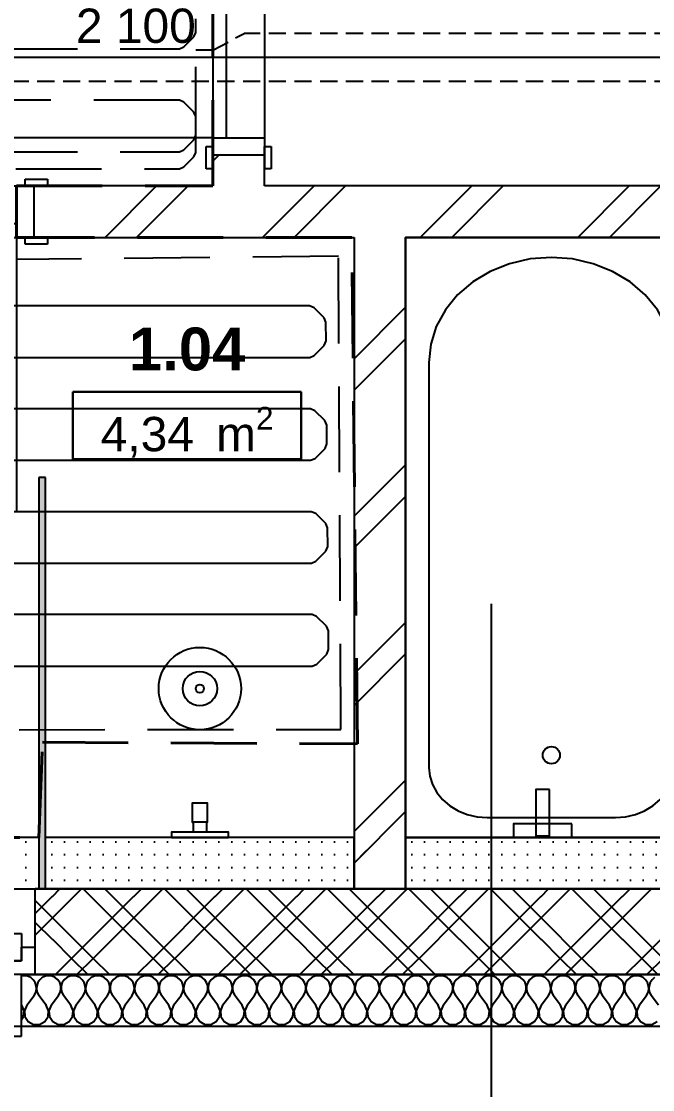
# Model space of a CAD drawing. Header units: millimetres. Extents: x 1046 to 74297, y -4150 to 54562.
# Drawn here: x 15549 to 17390, y 2989 to 6105 of the extents above; entities that cross this region are included whole.
import ezdxf
from ezdxf.enums import TextEntityAlignment as Align

# ---------------------------------------------------------------- set-up
doc = ezdxf.new("R2010")
doc.units = ezdxf.units.MM
doc.set_wipeout_variables(frame=1)
doc.linetypes.add('DASH', pattern=[75, 50, -25])
for name, color, linetype in [('1__NP___MIESTNOSTIUK', 7, 'Continuous'), ('Interiér - sanita a zariadenia', 252, 'Continuous'), ('Konstrukce – Dělicí čáry vrstev', 252, 'Continuous'), ('Konštrukcie - vodorovné nosné', 252, 'Continuous'), ('Konštrukcie - zvislé nosné', 252, 'Continuous'), ('ODVODN__POTRUBIE', 7, 'Continuous'), ('ODVODN__POTRUBIE___PODL__VYK_', 7, 'Continuous'), ('OKRAJOV__DILAT_CIA_PDL', 2, 'Continuous'), ('Otvory – Dveře', 252, 'Continuous'), ('Otvory – Okna', 252, 'Continuous'), ('Otvory – Značky dveří', 252, 'Continuous'), ('PODLAHOVKA', 7, 'Continuous'), ('PR_VODN__POTRUBIE', 7, 'Continuous'), ('Výplně – Řezové', 252, 'Continuous'), ('Zóny', 252, 'Continuous'), ('Zóny – Razítka', 252, 'Continuous')]:
    doc.layers.add(name, color=color, linetype=linetype)
doc.styles.add('GENEROVANÝ_STYL_1', font='arial.ttf')
doc.styles.add('GENEROVANÝ_STYL_2', font='arialbd.ttf')
pattern_1 = [(0, (0, 0), (0, 1875), [0, -1875])]
pattern_2 = [(45, (0, 0), (-11490.5, 11490.5), []), (45, (-2298, 2298), (-11490.5, 11490.5), [])]

# ---------------------------------------------------------------- blocks, each defined once
blk = doc.blocks.new('Deska_26_1', base_point=(43748, 187047))
at = {"layer": 'Konštrukcie - vodorovné nosné', "flags": 128}
blk.add_lwpolyline([(43748, 187047), (43748, 566047), (561248, 566047), (561248, 1028547), (831248, 1028547), (831248, 137047), (623748, 137047), (623748, 187047), (507824, 187047)], close=True, dxfattribs=at)
blk = doc.blocks.new('KÚPEĽŇA_1.04_4_1', base_point=(252179, 281729))
at = {"layer": 'Zóny – Razítka'}
for p, q in [((297542, 272022), (264240, 272022)), ((264240, 272022), (264240, 262201)), ((264240, 272022), (297542, 272022)), ((264240, 262201), (264240, 272022)), ((297542, 262201), (297542, 272022)), ((297542, 272022), (297542, 262201)), ((264240, 262201), (297542, 262201)), ((297542, 262201), (264240, 262201))]:
    blk.add_line(p, q, dxfattribs=at)
at = {"layer": 'Zóny – Razítka', "insert": (280891, 269826), "char_height": 5000, "attachment_point": 2, "style": 'GENEROVANÝ_STYL_1'}
blk.add_mtext('\\A1;{\\pqc;\\pt0,2500;\\fArial|b0|i0|c238|p0;\\W1.000000;4,34\\fArial|b0|i0|c238|p0;\\W1.000000;\\A1{\\H.66x;\\S^  ;}\\fArial|b0|i0|c238|p0;\\W1.000000; m\\fArial|b0|i0|c238|p0;\\W1.000000;\\A1{\\H.66x;\\S2^  ;}}', dxfattribs=at)
at = {"layer": 'Zóny – Razítka'}
for tag, height, style, p in [('DUMMY_849', 6250, 'GENEROVANÝ_STYL_2', (289232, 282826)), ('ROOM_NUMBER', 6250, 'GENEROVANÝ_STYL_2', (280891, 281397)), ('DUMMY_850', 5000, 'GENEROVANÝ_STYL_1', (269151, 271040))]:
    blk.add_attdef(tag, text='', height=height, dxfattribs=dict(at, style=style)).set_placement(p, align=Align.TOP_CENTER)
blk = doc.blocks.new('Zeď_1_1', base_point=(312748, 199547))
at = {"ltscale": 1779890.691220249}
blk.add_wipeout([(312748, 199547), (475248, 199547), (475248, 207047), (312748, 207047)], dxfattribs=at).dxf.layer = 'Výplně – Řezové'
at = {"layer": 'Výplně – Řezové'}
h = blk.add_hatch(dxfattribs=at)
h.set_pattern_fill('SÁDRA_0001', color=256, style=0, pattern_type=2)
h.set_pattern_definition(pattern_1)
h.paths.add_polyline_path([(312748, 199547), (475248, 199547), (475248, 207047), (312748, 207047)])
at = {"layer": 'Konštrukcie - zvislé nosné', "flags": 128}
for points in [[(475248, 207047), (312748, 207047)], [(312748, 207047), (312748, 199547)], [(475248, 199547), (475248, 207047)], [(312748, 199547), (475248, 199547)]]:
    blk.add_lwpolyline(points, dxfattribs=at)
blk = doc.blocks.new('Zeď_2_1', base_point=(187748, 199547))
at = {"ltscale": 1212413.552517487}
blk.add_wipeout([(259248, 207047), (187748, 207047), (187748, 199547), (259248, 199547)], dxfattribs=at).dxf.layer = 'Výplně – Řezové'
at = {"ltscale": 1394034.893151287}
blk.add_wipeout([(260248, 199547), (305248, 199547), (305248, 207047), (260248, 207047)], dxfattribs=at).dxf.layer = 'Výplně – Řezové'
at = {"layer": 'Výplně – Řezové'}
h = blk.add_hatch(dxfattribs=at)
h.set_pattern_fill('SÁDRA_0001', color=256, style=0, pattern_type=2)
h.set_pattern_definition(pattern_1)
h.paths.add_polyline_path([(259248, 207047), (187748, 207047), (187748, 199547), (259248, 199547)])
h = blk.add_hatch(dxfattribs=at)
h.set_pattern_fill('SÁDRA_0001', color=256, style=0, pattern_type=2)
h.set_pattern_definition(pattern_1)
h.paths.add_polyline_path([(260248, 199547), (305248, 199547), (305248, 207047), (260248, 207047)])
at = {"layer": 'Konstrukce – Dělicí čáry vrstev'}
for p, q in [((259248, 207047), (259248, 199547)), ((260248, 199547), (260248, 207047)), ((305248, 199547), (305248, 207047))]:
    blk.add_line(p, q, dxfattribs=at)
at = {"layer": 'Konštrukcie - zvislé nosné', "flags": 128}
for points in [[(259248, 207047), (187748, 207047)], [(305248, 207047), (260248, 207047)], [(187748, 199547), (305248, 199547)]]:
    blk.add_lwpolyline(points, dxfattribs=at)
blk = doc.blocks.new('Vana 27')
at = {"layer": 'Interiér - sanita a zariadenia', "flags": 128}
for points in [[(0, -42500), (87500, -42500), (87500, 0), (0, 0)], [(10208, -3400), (8942, -3529), (7714, -3913), (6562, -4539), (5521, -5389), (4623, -6436), (3894, -7650), (3356, -8993), (3027, -10424), (2917, -11900), (2917, -30600), (3027, -32076), (3356, -33507), (3894, -34850), (4623, -36064), (5521, -37111), (6562, -37961), (7714, -38587), (8942, -38971), (10208, -39100), (69271, -39100), (71930, -38829), (74508, -38024), (76927, -36709), (79114, -34924), (81001, -32724), (82532, -30175), (83660, -27355), (84351, -24350), (84583, -21250), (84351, -18150), (83660, -15145), (82532, -12325), (81001, -9776), (79114, -7576), (76927, -5791), (74508, -4476), (71930, -3671), (69271, -3400)], [(2000, -24250), (2000, -15750), (0, -15750), (0, -24250)], [(7000, -21000), (7000, -19000), (250, -19000), (250, -21000)]]:
    blk.add_lwpolyline(points, close=True, dxfattribs=at)
at = {"layer": 'Interiér - sanita a zariadenia'}
blk.add_circle((12000, -21250), 1250, dxfattribs=at)
blk = doc.blocks.new('Zeď_19_1', base_point=(305248, 199547))
at = {"layer": 'Výplně – Řezové'}
h = blk.add_hatch(dxfattribs=at)
h.set_pattern_fill('OBECNÁ___DVOJITÁ_1_4__1__E3', color=256, style=0, pattern_type=2)
h.set_pattern_definition(pattern_2)
h.paths.add_polyline_path([(312748, 199547), (312748, 294547), (305248, 294547), (305248, 199547)])
h = blk.add_hatch(dxfattribs=at)
h.set_pattern_fill('OBECNÁ___DVOJITÁ_1_4__1__E3', color=256, style=0, pattern_type=2)
h.set_pattern_definition(pattern_2)
h.paths.add_polyline_path([(305248, 207047), (305248, 199547), (312748, 199547)])
at = {"layer": 'Konstrukce – Dělicí čáry vrstev'}
blk.add_line((305248, 199547), (305248, 207047), dxfattribs=at)
at = {"layer": 'Konštrukcie - zvislé nosné', "flags": 128}
for points in [[(305248, 294547), (305248, 199547)], [(312748, 199547), (312748, 294547)], [(312748, 199547), (305248, 199547)], [(305248, 199547), (312748, 199547)]]:
    blk.add_lwpolyline(points, dxfattribs=at)
blk = doc.blocks.new('Zeď_43_1', base_point=(260248, 199547))
at = {"layer": 'Výplně – Řezové'}
for points in [[(260248, 207047), (260248, 259547), (259248, 259547), (259248, 207047)], [(259248, 199547), (260248, 199547), (260248, 207047), (259248, 207047)]]:
    blk.add_hatch(color=256, dxfattribs=at).paths.add_polyline_path(points)
at = {"layer": 'Konstrukce – Dělicí čáry vrstev'}
for p, q in [((259248, 207047), (259248, 199547)), ((260248, 199547), (260248, 207047))]:
    blk.add_line(p, q, dxfattribs=at)
at = {"layer": 'Konštrukcie - zvislé nosné'}
blk.add_line((259248, 199547), (260248, 199547), dxfattribs=at)
at = {"layer": 'Konštrukcie - zvislé nosné', "flags": 128}
for points in [[(260248, 259547), (259248, 259547)], [(259248, 259547), (259248, 207047)], [(260248, 207047), (260248, 259547)]]:
    blk.add_lwpolyline(points, dxfattribs=at)
blk = doc.blocks.new('Sprchová baterie 27')
at = {"layer": 'Interiér - sanita a zariadenia'}
for p, q in [((-1000, -750), (1000, -750)), ((-1000, -2250), (1000, -2250))]:
    blk.add_line(p, q, dxfattribs=at)
at = {"layer": 'Interiér - sanita a zariadenia', "flags": 128}
blk.add_lwpolyline([(-4150, 0), (-4150, -750), (-1000, -750), (-1000, -2250), (-1100, -2250), (-1100, -5000), (1100, -5000), (1100, -2250), (1000, -2250), (1000, -750), (4150, -750), (4150, 0)], close=True, dxfattribs=at)
at = {"layer": 'Interiér - sanita a zariadenia'}
for radius in [6000, 2500, 600]:
    blk.add_circle((0, -21710), radius, dxfattribs=at)
blk = doc.blocks.new('*X258')
at = {"layer": 'Výplně – Řezové'}
for p, q in [((257143, 186868), (256739, 186812)), ((257631, 186800), (257143, 186868)), ((258082, 186602), (257631, 186800)), ((258461, 186287), (258082, 186602)), ((258740, 185881), (258461, 186287)), ((258897, 185414), (258740, 185881)), ((258921, 184922), (258897, 185414)), ((258960, 185414), (258936, 184922)), ((259117, 185881), (258960, 185414)), ((259396, 186287), (259117, 185881)), ((259775, 186602), (259396, 186287)), ((260226, 186800), (259775, 186602)), ((260714, 186868), (260226, 186800)), ((261202, 186800), (260714, 186868)), ((261653, 186602), (261202, 186800)), ((262032, 186287), (261653, 186602)), ((262311, 185881), (262032, 186287)), ((262469, 185414), (262311, 185881)), ((262493, 184922), (262469, 185414)), ((262531, 185414), (262507, 184922)), ((262689, 185881), (262531, 185414)), ((262968, 186287), (262689, 185881)), ((263347, 186602), (262968, 186287)), ((263798, 186800), (263347, 186602)), ((264286, 186868), (263798, 186800)), ((264774, 186800), (264286, 186868)), ((265225, 186602), (264774, 186800)), ((265604, 186287), (265225, 186602)), ((265883, 185881), (265604, 186287)), ((266040, 185414), (265883, 185881)), ((266064, 184922), (266040, 185414)), ((266103, 185414), (266079, 184922)), ((266260, 185881), (266103, 185414)), ((266539, 186287), (266260, 185881)), ((266918, 186602), (266539, 186287)), ((267369, 186800), (266918, 186602)), ((267857, 186868), (267369, 186800)), ((268345, 186800), (267857, 186868)), ((268796, 186602), (268345, 186800)), ((269175, 186287), (268796, 186602)), ((269454, 185881), (269175, 186287)), ((269612, 185414), (269454, 185881)), ((269636, 184922), (269612, 185414)), ((269674, 185414), (269650, 184922)), ((269831, 185881), (269674, 185414)), ((270110, 186287), (269831, 185881)), ((270490, 186602), (270110, 186287)), ((270941, 186800), (270490, 186602)), ((271429, 186868), (270941, 186800)), ((271917, 186800), (271429, 186868)), ((272367, 186602), (271917, 186800)), ((272747, 186287), (272367, 186602)), ((273026, 185881), (272747, 186287)), ((273183, 185414), (273026, 185881)), ((273207, 184922), (273183, 185414)), ((273245, 185414), (273222, 184922)), ((273403, 185881), (273245, 185414)), ((273682, 186287), (273403, 185881)), ((274061, 186602), (273682, 186287)), ((274512, 186800), (274061, 186602)), ((275000, 186868), (274512, 186800)), ((275488, 186800), (275000, 186868)), ((275939, 186602), (275488, 186800)), ((276318, 186287), (275939, 186602)), ((276597, 185881), (276318, 186287)), ((276755, 185414), (276597, 185881)), ((276778, 184922), (276755, 185414)), ((276817, 185414), (276793, 184922)), ((276974, 185881), (276817, 185414)), ((277253, 186287), (276974, 185881)), ((277633, 186602), (277253, 186287)), ((278083, 186800), (277633, 186602)), ((278571, 186868), (278083, 186800)), ((279059, 186800), (278571, 186868)), ((279510, 186602), (279059, 186800)), ((279890, 186287), (279510, 186602)), ((280169, 185881), (279890, 186287)), ((280326, 185414), (280169, 185881)), ((280350, 184922), (280326, 185414)), ((280388, 185414), (280364, 184922)), ((280546, 185881), (280388, 185414)), ((280825, 186287), (280546, 185881)), ((281204, 186602), (280825, 186287)), ((281655, 186800), (281204, 186602)), ((282143, 186868), (281655, 186800)), ((282631, 186800), (282143, 186868)), ((283082, 186602), (282631, 186800)), ((283461, 186287), (283082, 186602)), ((283740, 185881), (283461, 186287)), ((283897, 185414), (283740, 185881)), ((283921, 184922), (283897, 185414)), ((283960, 185414), (283936, 184922)), ((284117, 185881), (283960, 185414)), ((284396, 186287), (284117, 185881)), ((284775, 186602), (284396, 186287)), ((285226, 186800), (284775, 186602)), ((285714, 186868), (285226, 186800)), ((286202, 186800), (285714, 186868)), ((286653, 186602), (286202, 186800)), ((287032, 186287), (286653, 186602)), ((287311, 185881), (287032, 186287)), ((287469, 185414), (287311, 185881)), ((287493, 184922), (287469, 185414)), ((287531, 185414), (287507, 184922)), ((287689, 185881), (287531, 185414)), ((287968, 186287), (287689, 185881)), ((288347, 186602), (287968, 186287)), ((288798, 186800), (288347, 186602)), ((289286, 186868), (288798, 186800)), ((289774, 186800), (289286, 186868)), ((290225, 186602), (289774, 186800)), ((290604, 186287), (290225, 186602)), ((290883, 185881), (290604, 186287)), ((291040, 185414), (290883, 185881)), ((291064, 184922), (291040, 185414)), ((291103, 185414), (291079, 184922)), ((291260, 185881), (291103, 185414)), ((291539, 186287), (291260, 185881)), ((291918, 186602), (291539, 186287)), ((292369, 186800), (291918, 186602)), ((292857, 186868), (292369, 186800)), ((293345, 186800), (292857, 186868)), ((293796, 186602), (293345, 186800)), ((294175, 186287), (293796, 186602)), ((294454, 185881), (294175, 186287)), ((294612, 185414), (294454, 185881)), ((294636, 184922), (294612, 185414)), ((294674, 185414), (294650, 184922)), ((294831, 185881), (294674, 185414)), ((295110, 186287), (294831, 185881)), ((295490, 186602), (295110, 186287)), ((295941, 186800), (295490, 186602)), ((296429, 186868), (295941, 186800)), ((296917, 186800), (296429, 186868)), ((297367, 186602), (296917, 186800)), ((297747, 186287), (297367, 186602)), ((298026, 185881), (297747, 186287)), ((298183, 185414), (298026, 185881)), ((298207, 184922), (298183, 185414)), ((298245, 185414), (298222, 184922)), ((298403, 185881), (298245, 185414)), ((298682, 186287), (298403, 185881)), ((299061, 186602), (298682, 186287)), ((299512, 186800), (299061, 186602)), ((300000, 186868), (299512, 186800)), ((300488, 186800), (300000, 186868)), ((300939, 186602), (300488, 186800)), ((301318, 186287), (300939, 186602)), ((301597, 185881), (301318, 186287)), ((301755, 185414), (301597, 185881)), ((301778, 184922), (301755, 185414)), ((301817, 185414), (301793, 184922)), ((301974, 185881), (301817, 185414)), ((302253, 186287), (301974, 185881)), ((302633, 186602), (302253, 186287)), ((303083, 186800), (302633, 186602)), ((303571, 186868), (303083, 186800)), ((304059, 186800), (303571, 186868)), ((304510, 186602), (304059, 186800)), ((304890, 186287), (304510, 186602)), ((305169, 185881), (304890, 186287)), ((305326, 185414), (305169, 185881)), ((305350, 184922), (305326, 185414)), ((305388, 185414), (305364, 184922)), ((305546, 185881), (305388, 185414)), ((305825, 186287), (305546, 185881)), ((306204, 186602), (305825, 186287)), ((306655, 186800), (306204, 186602)), ((307143, 186868), (306655, 186800)), ((307631, 186800), (307143, 186868)), ((308082, 186602), (307631, 186800)), ((308461, 186287), (308082, 186602)), ((308740, 185881), (308461, 186287)), ((308897, 185414), (308740, 185881)), ((308921, 184922), (308897, 185414)), ((308960, 185414), (308936, 184922)), ((309117, 185881), (308960, 185414)), ((309396, 186287), (309117, 185881)), ((309775, 186602), (309396, 186287)), ((310226, 186800), (309775, 186602)), ((310714, 186868), (310226, 186800)), ((311202, 186800), (310714, 186868)), ((311653, 186602), (311202, 186800)), ((312032, 186287), (311653, 186602)), ((312311, 185881), (312032, 186287)), ((312469, 185414), (312311, 185881)), ((312493, 184922), (312469, 185414)), ((312531, 185414), (312507, 184922)), ((312689, 185881), (312531, 185414)), ((312968, 186287), (312689, 185881)), ((313347, 186602), (312968, 186287)), ((313798, 186800), (313347, 186602)), ((314286, 186868), (313798, 186800)), ((314774, 186800), (314286, 186868)), ((315225, 186602), (314774, 186800)), ((315604, 186287), (315225, 186602)), ((315883, 185881), (315604, 186287)), ((316040, 185414), (315883, 185881)), ((316064, 184922), (316040, 185414)), ((316103, 185414), (316079, 184922)), ((316260, 185881), (316103, 185414)), ((316539, 186287), (316260, 185881)), ((316918, 186602), (316539, 186287)), ((317369, 186800), (316918, 186602)), ((317857, 186868), (317369, 186800)), ((318345, 186800), (317857, 186868)), ((318796, 186602), (318345, 186800)), ((319175, 186287), (318796, 186602)), ((319454, 185881), (319175, 186287)), ((319612, 185414), (319454, 185881)), ((319636, 184922), (319612, 185414)), ((319674, 185414), (319650, 184922)), ((319831, 185881), (319674, 185414)), ((320110, 186287), (319831, 185881)), ((320490, 186602), (320110, 186287)), ((320941, 186800), (320490, 186602)), ((321429, 186868), (320941, 186800)), ((321917, 186800), (321429, 186868)), ((322367, 186602), (321917, 186800)), ((322747, 186287), (322367, 186602)), ((323026, 185881), (322747, 186287)), ((323183, 185414), (323026, 185881)), ((323207, 184922), (323183, 185414)), ((323245, 185414), (323222, 184922)), ((323403, 185881), (323245, 185414)), ((323682, 186287), (323403, 185881)), ((324061, 186602), (323682, 186287)), ((324512, 186800), (324061, 186602)), ((325000, 186868), (324512, 186800)), ((325488, 186800), (325000, 186868)), ((325939, 186602), (325488, 186800)), ((326318, 186287), (325939, 186602)), ((326597, 185881), (326318, 186287)), ((326755, 185414), (326597, 185881)), ((326778, 184922), (326755, 185414)), ((326817, 185414), (326793, 184922)), ((326974, 185881), (326817, 185414)), ((327253, 186287), (326974, 185881)), ((327633, 186602), (327253, 186287)), ((328083, 186800), (327633, 186602)), ((328571, 186868), (328083, 186800)), ((329059, 186800), (328571, 186868)), ((329510, 186602), (329059, 186800)), ((329890, 186287), (329510, 186602)), ((330169, 185881), (329890, 186287)), ((330326, 185414), (330169, 185881)), ((330350, 184922), (330326, 185414)), ((330388, 185414), (330364, 184922)), ((330546, 185881), (330388, 185414)), ((330825, 186287), (330546, 185881)), ((331204, 186602), (330825, 186287)), ((331655, 186800), (331204, 186602)), ((332143, 186868), (331655, 186800)), ((332631, 186800), (332143, 186868)), ((333082, 186602), (332631, 186800)), ((333461, 186287), (333082, 186602)), ((333740, 185881), (333461, 186287)), ((333897, 185414), (333740, 185881)), ((333921, 184922), (333897, 185414)), ((333960, 185414), (333936, 184922)), ((334117, 185881), (333960, 185414)), ((334396, 186287), (334117, 185881)), ((334775, 186602), (334396, 186287)), ((335226, 186800), (334775, 186602)), ((335714, 186868), (335226, 186800)), ((336202, 186800), (335714, 186868)), ((336653, 186602), (336202, 186800)), ((337032, 186287), (336653, 186602)), ((337311, 185881), (337032, 186287)), ((337469, 185414), (337311, 185881)), ((337493, 184922), (337469, 185414)), ((337531, 185414), (337507, 184922)), ((337689, 185881), (337531, 185414)), ((337968, 186287), (337689, 185881)), ((338347, 186602), (337968, 186287)), ((338798, 186800), (338347, 186602)), ((339286, 186868), (338798, 186800)), ((339774, 186800), (339286, 186868)), ((340225, 186602), (339774, 186800)), ((340604, 186287), (340225, 186602)), ((340883, 185881), (340604, 186287)), ((341040, 185414), (340883, 185881)), ((341064, 184922), (341040, 185414)), ((341103, 185414), (341079, 184922)), ((341260, 185881), (341103, 185414)), ((341539, 186287), (341260, 185881)), ((341918, 186602), (341539, 186287)), ((342369, 186800), (341918, 186602)), ((342857, 186868), (342369, 186800)), ((343345, 186800), (342857, 186868)), ((343796, 186602), (343345, 186800)), ((344175, 186287), (343796, 186602)), ((344454, 185881), (344175, 186287)), ((344612, 185414), (344454, 185881)), ((344636, 184922), (344612, 185414)), ((344674, 185414), (344650, 184922)), ((344831, 185881), (344674, 185414)), ((345110, 186287), (344831, 185881)), ((345490, 186602), (345110, 186287)), ((345941, 186800), (345490, 186602)), ((346429, 186868), (345941, 186800)), ((346917, 186800), (346429, 186868)), ((347367, 186602), (346917, 186800)), ((347747, 186287), (347367, 186602)), ((348026, 185881), (347747, 186287)), ((348183, 185414), (348026, 185881)), ((348207, 184922), (348183, 185414)), ((348245, 185414), (348222, 184922)), ((348403, 185881), (348245, 185414)), ((348682, 186287), (348403, 185881)), ((349061, 186602), (348682, 186287)), ((257500, 182583), (258571, 184011)), ((258571, 184011), (258810, 184442)), ((258810, 184442), (258921, 184922)), ((258936, 184922), (259047, 184442)), ((259047, 184442), (259286, 184011)), ((260357, 182583), (259286, 184011)), ((261071, 182583), (262143, 184011)), ((262143, 184011), (262381, 184442)), ((262381, 184442), (262493, 184922)), ((262507, 184922), (262619, 184442)), ((262619, 184442), (262857, 184011)), ((263929, 182583), (262857, 184011)), ((264643, 182583), (265714, 184011)), ((265714, 184011), (265953, 184442)), ((265953, 184442), (266064, 184922)), ((266079, 184922), (266190, 184442)), ((266190, 184442), (266429, 184011)), ((267500, 182583), (266429, 184011)), ((268214, 182583), (269286, 184011)), ((269286, 184011), (269524, 184442)), ((269524, 184442), (269636, 184922)), ((269650, 184922), (269762, 184442)), ((269762, 184442), (270000, 184011)), ((271071, 182583), (270000, 184011)), ((271786, 182583), (272857, 184011)), ((272857, 184011), (273096, 184442)), ((273096, 184442), (273207, 184922)), ((273222, 184922), (273333, 184442)), ((273333, 184442), (273571, 184011)), ((274643, 182583), (273571, 184011)), ((275357, 182583), (276429, 184011)), ((276429, 184011), (276667, 184442)), ((276667, 184442), (276778, 184922)), ((276793, 184922), (276904, 184442)), ((276904, 184442), (277143, 184011)), ((278214, 182583), (277143, 184011)), ((278929, 182583), (280000, 184011)), ((280000, 184011), (280238, 184442)), ((280238, 184442), (280350, 184922)), ((280364, 184922), (280476, 184442)), ((280476, 184442), (280714, 184011)), ((281786, 182583), (280714, 184011)), ((282500, 182583), (283571, 184011)), ((283571, 184011), (283810, 184442)), ((283810, 184442), (283921, 184922)), ((283936, 184922), (284047, 184442)), ((284047, 184442), (284286, 184011)), ((285357, 182583), (284286, 184011)), ((286071, 182583), (287143, 184011)), ((287143, 184011), (287381, 184442)), ((287381, 184442), (287493, 184922)), ((287507, 184922), (287619, 184442)), ((287619, 184442), (287857, 184011)), ((288929, 182583), (287857, 184011)), ((289643, 182583), (290714, 184011)), ((290714, 184011), (290953, 184442)), ((290953, 184442), (291064, 184922)), ((291079, 184922), (291190, 184442)), ((291190, 184442), (291429, 184011)), ((292500, 182583), (291429, 184011)), ((293214, 182583), (294286, 184011)), ((294286, 184011), (294524, 184442)), ((294524, 184442), (294636, 184922)), ((294650, 184922), (294762, 184442)), ((294762, 184442), (295000, 184011)), ((296071, 182583), (295000, 184011)), ((296786, 182583), (297857, 184011)), ((297857, 184011), (298096, 184442)), ((298096, 184442), (298207, 184922)), ((298222, 184922), (298333, 184442)), ((298333, 184442), (298571, 184011)), ((299643, 182583), (298571, 184011)), ((300357, 182583), (301429, 184011)), ((301429, 184011), (301667, 184442)), ((301667, 184442), (301778, 184922)), ((301793, 184922), (301904, 184442)), ((301904, 184442), (302143, 184011)), ((303214, 182583), (302143, 184011)), ((303929, 182583), (305000, 184011)), ((305000, 184011), (305238, 184442)), ((305238, 184442), (305350, 184922)), ((305364, 184922), (305476, 184442)), ((305476, 184442), (305714, 184011)), ((306786, 182583), (305714, 184011)), ((307500, 182583), (308571, 184011)), ((308571, 184011), (308810, 184442)), ((308810, 184442), (308921, 184922)), ((308936, 184922), (309047, 184442)), ((309047, 184442), (309286, 184011)), ((310357, 182583), (309286, 184011)), ((311071, 182583), (312143, 184011)), ((312143, 184011), (312381, 184442)), ((312381, 184442), (312493, 184922)), ((312507, 184922), (312619, 184442)), ((312619, 184442), (312857, 184011)), ((313929, 182583), (312857, 184011)), ((314643, 182583), (315714, 184011)), ((315714, 184011), (315953, 184442)), ((315953, 184442), (316064, 184922)), ((316079, 184922), (316190, 184442)), ((316190, 184442), (316429, 184011)), ((317500, 182583), (316429, 184011)), ((318214, 182583), (319286, 184011)), ((319286, 184011), (319524, 184442)), ((319524, 184442), (319636, 184922)), ((319650, 184922), (319762, 184442)), ((319762, 184442), (320000, 184011)), ((321071, 182583), (320000, 184011)), ((321786, 182583), (322857, 184011)), ((322857, 184011), (323096, 184442)), ((323096, 184442), (323207, 184922)), ((323222, 184922), (323333, 184442)), ((323333, 184442), (323571, 184011)), ((324643, 182583), (323571, 184011)), ((325357, 182583), (326429, 184011)), ((326429, 184011), (326667, 184442)), ((326667, 184442), (326778, 184922)), ((326793, 184922), (326904, 184442)), ((326904, 184442), (327143, 184011)), ((328214, 182583), (327143, 184011)), ((328929, 182583), (330000, 184011)), ((330000, 184011), (330238, 184442)), ((330238, 184442), (330350, 184922)), ((330364, 184922), (330476, 184442)), ((330476, 184442), (330714, 184011)), ((331786, 182583), (330714, 184011)), ((332500, 182583), (333571, 184011)), ((333571, 184011), (333810, 184442)), ((333810, 184442), (333921, 184922)), ((333936, 184922), (334047, 184442)), ((334047, 184442), (334286, 184011)), ((335357, 182583), (334286, 184011)), ((336071, 182583), (337143, 184011)), ((337143, 184011), (337381, 184442)), ((337381, 184442), (337493, 184922)), ((337507, 184922), (337619, 184442)), ((337619, 184442), (337857, 184011)), ((338929, 182583), (337857, 184011)), ((339643, 182583), (340714, 184011)), ((340714, 184011), (340953, 184442)), ((340953, 184442), (341064, 184922)), ((341079, 184922), (341190, 184442)), ((341190, 184442), (341429, 184011)), ((342500, 182583), (341429, 184011)), ((343214, 182583), (344286, 184011)), ((344286, 184011), (344524, 184442)), ((344524, 184442), (344636, 184922)), ((344650, 184922), (344762, 184442)), ((344762, 184442), (345000, 184011)), ((346071, 182583), (345000, 184011)), ((346786, 182583), (347857, 184011)), ((347857, 184011), (348096, 184442)), ((348096, 184442), (348207, 184922)), ((348222, 184922), (348333, 184442)), ((348333, 184442), (348571, 184011)), ((349643, 182583), (348571, 184011)), ((256786, 182583), (256739, 182644)), ((257122, 181781), (256786, 182583)), ((257500, 182583), (257163, 181781)), ((260694, 181781), (260357, 182583)), ((261071, 182583), (260735, 181781)), ((264265, 181781), (263929, 182583)), ((264643, 182583), (264306, 181781)), ((267837, 181781), (267500, 182583)), ((268214, 182583), (267878, 181781)), ((271408, 181781), (271071, 182583)), ((271786, 182583), (271449, 181781)), ((274980, 181781), (274643, 182583)), ((275357, 182583), (275020, 181781)), ((278551, 181781), (278214, 182583)), ((278929, 182583), (278592, 181781)), ((282122, 181781), (281786, 182583)), ((282500, 182583), (282163, 181781)), ((285694, 181781), (285357, 182583)), ((286071, 182583), (285735, 181781)), ((289265, 181781), (288929, 182583)), ((289643, 182583), (289306, 181781)), ((292837, 181781), (292500, 182583)), ((293214, 182583), (292878, 181781)), ((296408, 181781), (296071, 182583)), ((296786, 182583), (296449, 181781)), ((299980, 181781), (299643, 182583)), ((300357, 182583), (300020, 181781)), ((303551, 181781), (303214, 182583)), ((303929, 182583), (303592, 181781)), ((307122, 181781), (306786, 182583)), ((307500, 182583), (307163, 181781)), ((310694, 181781), (310357, 182583)), ((311071, 182583), (310735, 181781)), ((314265, 181781), (313929, 182583)), ((314643, 182583), (314306, 181781)), ((317837, 181781), (317500, 182583)), ((318214, 182583), (317878, 181781)), ((321408, 181781), (321071, 182583)), ((321786, 182583), (321449, 181781)), ((324980, 181781), (324643, 182583)), ((325357, 182583), (325020, 181781)), ((328551, 181781), (328214, 182583)), ((328929, 182583), (328592, 181781)), ((332122, 181781), (331786, 182583)), ((332500, 182583), (332163, 181781)), ((335694, 181781), (335357, 182583)), ((336071, 182583), (335735, 181781)), ((339265, 181781), (338929, 182583)), ((339643, 182583), (339306, 181781)), ((342837, 181781), (342500, 182583)), ((343214, 182583), (342878, 181781)), ((346408, 181781), (346071, 182583)), ((346786, 182583), (346449, 181781)), ((256739, 180462), (257040, 180915)), ((257040, 180915), (257122, 181781)), ((257163, 181781), (257245, 180915)), ((257245, 180915), (257727, 180190)), ((260130, 180190), (260612, 180915)), ((260612, 180915), (260694, 181781)), ((260735, 181781), (260817, 180915)), ((260817, 180915), (261298, 180190)), ((263702, 180190), (264183, 180915)), ((264183, 180915), (264265, 181781)), ((264306, 181781), (264388, 180915)), ((264388, 180915), (264870, 180190)), ((267273, 180190), (267755, 180915)), ((267755, 180915), (267837, 181781)), ((267878, 181781), (267960, 180915)), ((267960, 180915), (268441, 180190)), ((270844, 180190), (271326, 180915)), ((271326, 180915), (271408, 181781)), ((271449, 181781), (271531, 180915)), ((271531, 180915), (272013, 180190)), ((274416, 180190), (274897, 180915)), ((274897, 180915), (274980, 181781)), ((275020, 181781), (275103, 180915)), ((275103, 180915), (275584, 180190)), ((277987, 180190), (278469, 180915)), ((278469, 180915), (278551, 181781)), ((278592, 181781), (278674, 180915)), ((278674, 180915), (279156, 180190)), ((281559, 180190), (282040, 180915)), ((282040, 180915), (282122, 181781)), ((282163, 181781), (282245, 180915)), ((282245, 180915), (282727, 180190)), ((285130, 180190), (285612, 180915)), ((285612, 180915), (285694, 181781)), ((285735, 181781), (285817, 180915)), ((285817, 180915), (286298, 180190)), ((288702, 180190), (289183, 180915)), ((289183, 180915), (289265, 181781)), ((289306, 181781), (289388, 180915)), ((289388, 180915), (289870, 180190)), ((292273, 180190), (292755, 180915)), ((292755, 180915), (292837, 181781)), ((292878, 181781), (292960, 180915)), ((292960, 180915), (293441, 180190)), ((295844, 180190), (296326, 180915)), ((296326, 180915), (296408, 181781)), ((296449, 181781), (296531, 180915)), ((296531, 180915), (297013, 180190)), ((299416, 180190), (299897, 180915)), ((299897, 180915), (299980, 181781)), ((300020, 181781), (300103, 180915)), ((300103, 180915), (300584, 180190)), ((302987, 180190), (303469, 180915)), ((303469, 180915), (303551, 181781)), ((303592, 181781), (303674, 180915)), ((303674, 180915), (304156, 180190)), ((306559, 180190), (307040, 180915)), ((307040, 180915), (307122, 181781)), ((307163, 181781), (307245, 180915)), ((307245, 180915), (307727, 180190)), ((310130, 180190), (310612, 180915)), ((310612, 180915), (310694, 181781)), ((310735, 181781), (310817, 180915)), ((310817, 180915), (311298, 180190)), ((313702, 180190), (314183, 180915)), ((314183, 180915), (314265, 181781)), ((314306, 181781), (314388, 180915)), ((314388, 180915), (314870, 180190)), ((317273, 180190), (317755, 180915)), ((317755, 180915), (317837, 181781)), ((317878, 181781), (317960, 180915)), ((317960, 180915), (318441, 180190)), ((320844, 180190), (321326, 180915)), ((321326, 180915), (321408, 181781)), ((321449, 181781), (321531, 180915)), ((321531, 180915), (322013, 180190)), ((324416, 180190), (324897, 180915)), ((324897, 180915), (324980, 181781)), ((325020, 181781), (325103, 180915)), ((325103, 180915), (325584, 180190)), ((327987, 180190), (328469, 180915)), ((328469, 180915), (328551, 181781)), ((328592, 181781), (328674, 180915)), ((328674, 180915), (329156, 180190)), ((331559, 180190), (332040, 180915)), ((332040, 180915), (332122, 181781)), ((332163, 181781), (332245, 180915)), ((332245, 180915), (332727, 180190)), ((335130, 180190), (335612, 180915)), ((335612, 180915), (335694, 181781)), ((335735, 181781), (335817, 180915)), ((335817, 180915), (336298, 180190)), ((338702, 180190), (339183, 180915)), ((339183, 180915), (339265, 181781)), ((339306, 181781), (339388, 180915)), ((339388, 180915), (339870, 180190)), ((342273, 180190), (342755, 180915)), ((342755, 180915), (342837, 181781)), ((342878, 181781), (342960, 180915)), ((342960, 180915), (343441, 180190)), ((345844, 180190), (346326, 180915)), ((346326, 180915), (346408, 181781)), ((346449, 181781), (346531, 180915)), ((346531, 180915), (347013, 180190)), ((257727, 180190), (258494, 179779)), ((258494, 179779), (259363, 179779)), ((259363, 179779), (260130, 180190)), ((261298, 180190), (262065, 179779)), ((262065, 179779), (262935, 179779)), ((262935, 179779), (263702, 180190)), ((264870, 180190), (265637, 179779)), ((265637, 179779), (266506, 179779)), ((266506, 179779), (267273, 180190)), ((268441, 180190), (269208, 179779)), ((269208, 179779), (270078, 179779)), ((270078, 179779), (270844, 180190)), ((272013, 180190), (272779, 179779)), ((272779, 179779), (273649, 179779)), ((273649, 179779), (274416, 180190)), ((275584, 180190), (276351, 179779)), ((276351, 179779), (277221, 179779)), ((277221, 179779), (277987, 180190)), ((279156, 180190), (279922, 179779)), ((279922, 179779), (280792, 179779)), ((280792, 179779), (281559, 180190)), ((282727, 180190), (283494, 179779)), ((283494, 179779), (284363, 179779)), ((284363, 179779), (285130, 180190)), ((286298, 180190), (287065, 179779)), ((287065, 179779), (287935, 179779)), ((287935, 179779), (288702, 180190)), ((289870, 180190), (290637, 179779)), ((290637, 179779), (291506, 179779)), ((291506, 179779), (292273, 180190)), ((293441, 180190), (294208, 179779)), ((294208, 179779), (295078, 179779)), ((295078, 179779), (295844, 180190)), ((297013, 180190), (297779, 179779)), ((297779, 179779), (298649, 179779)), ((298649, 179779), (299416, 180190)), ((300584, 180190), (301351, 179779)), ((301351, 179779), (302221, 179779)), ((302221, 179779), (302987, 180190)), ((304156, 180190), (304922, 179779)), ((304922, 179779), (305792, 179779)), ((305792, 179779), (306559, 180190)), ((307727, 180190), (308494, 179779)), ((308494, 179779), (309363, 179779)), ((309363, 179779), (310130, 180190)), ((311298, 180190), (312065, 179779)), ((312065, 179779), (312935, 179779)), ((312935, 179779), (313702, 180190)), ((314870, 180190), (315637, 179779)), ((315637, 179779), (316506, 179779)), ((316506, 179779), (317273, 180190)), ((318441, 180190), (319208, 179779)), ((319208, 179779), (320078, 179779)), ((320078, 179779), (320844, 180190)), ((322013, 180190), (322779, 179779)), ((322779, 179779), (323649, 179779)), ((323649, 179779), (324416, 180190)), ((325584, 180190), (326351, 179779)), ((326351, 179779), (327221, 179779)), ((327221, 179779), (327987, 180190)), ((329156, 180190), (329922, 179779)), ((329922, 179779), (330792, 179779)), ((330792, 179779), (331559, 180190)), ((332727, 180190), (333494, 179779)), ((333494, 179779), (334363, 179779)), ((334363, 179779), (335130, 180190)), ((336298, 180190), (337065, 179779)), ((337065, 179779), (337935, 179779)), ((337935, 179779), (338702, 180190)), ((339870, 180190), (340637, 179779)), ((340637, 179779), (341506, 179779)), ((341506, 179779), (342273, 180190)), ((343441, 180190), (344208, 179779)), ((344208, 179779), (345078, 179779)), ((345078, 179779), (345844, 180190)), ((347013, 180190), (347779, 179779)), ((347779, 179779), (348649, 179779)), ((348649, 179779), (349416, 180190))]:
    blk.add_line(p, q, dxfattribs=at)
blk = doc.blocks.new('*X261')
at = {"layer": 'Výplně – Řezové'}
for p, q in [((261250, 198444), (262353, 199547)), ((261250, 195319), (265478, 199547)), ((265734, 199547), (273125, 192156)), ((268897, 199547), (273125, 195319)), ((273125, 198444), (274228, 199547)), ((273125, 195319), (277353, 199547)), ((277609, 199547), (285000, 192156)), ((280772, 199547), (285000, 195319)), ((285000, 198444), (286103, 199547)), ((285000, 195319), (289228, 199547)), ((289484, 199547), (296875, 192156)), ((292647, 199547), (296875, 195319)), ((296875, 198444), (297978, 199547)), ((296875, 195319), (301103, 199547)), ((301359, 199547), (308750, 192156)), ((304522, 199547), (308750, 195319)), ((308750, 198444), (309853, 199547)), ((308750, 195319), (312978, 199547)), ((313234, 199547), (320625, 192156)), ((316397, 199547), (320625, 195319)), ((320625, 198444), (321728, 199547)), ((320625, 195319), (324853, 199547)), ((325109, 199547), (332500, 192156)), ((328272, 199547), (332500, 195319)), ((332500, 198444), (333603, 199547)), ((332500, 195319), (336728, 199547)), ((336984, 199547), (344375, 192156)), ((340147, 199547), (344375, 195319)), ((344375, 198444), (345478, 199547)), ((344375, 195319), (348603, 199547)), ((258739, 195971), (261250, 198481)), ((264044, 189400), (273125, 198481)), ((275919, 189400), (285000, 198481)), ((287794, 189400), (296875, 198481)), ((299669, 189400), (308750, 198481)), ((311544, 189400), (320625, 198481)), ((323419, 189400), (332500, 198481)), ((335294, 189400), (344375, 198481)), ((347169, 189400), (356250, 198481)), ((258739, 197829), (261250, 195319)), ((258739, 192808), (261250, 195319)), ((261250, 195319), (267169, 189400)), ((267206, 189400), (273125, 195319)), ((273125, 195319), (279044, 189400)), ((279081, 189400), (285000, 195319)), ((285000, 195319), (290919, 189400)), ((290956, 189400), (296875, 195319)), ((296875, 195319), (302794, 189400)), ((302831, 189400), (308750, 195319)), ((308750, 195319), (314669, 189400)), ((314706, 189400), (320625, 195319)), ((320625, 195319), (326544, 189400)), ((326581, 189400), (332500, 195319)), ((332500, 195319), (338419, 189400)), ((338456, 189400), (344375, 195319)), ((344375, 195319), (350294, 189400)), ((258739, 194667), (261250, 192156)), ((261250, 192194), (264044, 189400)), ((273125, 192194), (275919, 189400)), ((285000, 192194), (287794, 189400)), ((296875, 192194), (299669, 189400)), ((308750, 192194), (311544, 189400)), ((320625, 192194), (323419, 189400)), ((332500, 192194), (335294, 189400)), ((344375, 192194), (347169, 189400)), ((261691, 187047), (264044, 189400)), ((264044, 189400), (266397, 187047)), ((264816, 187047), (267169, 189400)), ((267206, 189400), (269559, 187047)), ((273566, 187047), (275919, 189400)), ((275919, 189400), (278272, 187047)), ((276691, 187047), (279044, 189400)), ((279081, 189400), (281434, 187047)), ((285441, 187047), (287794, 189400)), ((287794, 189400), (290147, 187047)), ((288566, 187047), (290919, 189400)), ((290956, 189400), (293309, 187047)), ((297316, 187047), (299669, 189400)), ((299669, 189400), (302022, 187047)), ((300441, 187047), (302794, 189400)), ((302831, 189400), (305184, 187047)), ((309191, 187047), (311544, 189400)), ((311544, 189400), (313897, 187047)), ((312316, 187047), (314669, 189400)), ((314706, 189400), (317059, 187047)), ((321066, 187047), (323419, 189400)), ((323419, 189400), (325772, 187047)), ((324191, 187047), (326544, 189400)), ((326581, 189400), (328934, 187047)), ((332941, 187047), (335294, 189400)), ((335294, 189400), (337647, 187047)), ((336066, 187047), (338419, 189400)), ((338456, 189400), (340809, 187047)), ((344816, 187047), (347169, 189400)), ((347169, 189400), (349522, 187047)), ((347941, 187047), (350294, 189400))]:
    blk.add_line(p, q, dxfattribs=at)
blk = doc.blocks.new('Okno 27_2')
at = {"layer": 'Otvory – Okna'}
for p, q in [((-21246, 8500), (21246, 8500)), ((-21246, 0), (-21246, 8500)), ((21246, 0), (21246, 8500)), ((-19246, 2000), (-15246, 2000)), ((-19246, -2000), (-19246, 2000)), ((-15246, 2000), (15246, 2000)), ((-15246, 2000), (-15246, -2000)), ((-15246, 2000), (15246, 2000)), ((15246, -2000), (15246, 2000)), ((15246, 2000), (19246, 2000)), ((19246, 2000), (19246, -2000)), ((-21246, 0), (-19246, 0)), ((-21246, -4000), (-21246, 0)), ((-21246, -4000), (-21246, 0)), ((-19246, 0), (-19246, -2000)), ((-15246, 0), (15246, 0)), ((19246, -2000), (19246, 0)), ((19246, 0), (21246, 0)), ((21246, -4000), (21246, 0)), ((21246, -4000), (21246, 0)), ((-19246, -2000), (-17246, -2000)), ((-15246, -2000), (-19246, -2000)), ((-17246, -2000), (-17246, -4000)), ((15246, -2000), (-15246, -2000)), ((19246, -2000), (15246, -2000)), ((17246, -4000), (17246, -2000)), ((17246, -2000), (19246, -2000)), ((-17246, -4000), (-21246, -4000)), ((-19246, -4000), (-21246, -4000)), ((-19246, -4000), (-21246, -4000)), ((-19246, -11500), (-19246, -4000)), ((17246, -4000), (-17246, -4000)), ((21246, -4000), (17246, -4000)), ((19246, -4000), (21246, -4000)), ((19246, -4000), (21246, -4000)), ((19246, -11500), (19246, -4000)), ((-19246, -11500), (-19246, -13000)), ((-19246, -11500), (19246, -11500)), ((19246, -13000), (19246, -11500)), ((-19246, -13000), (19246, -13000))]:
    blk.add_line(p, q, dxfattribs=at)
blk = doc.blocks.new('Dveře 27_2')
at = {"layer": 'Otvory – Dveře'}
for p, q in [((20000, 0), (20000, 40000)), ((-21250, 1000), (-24500, 1000)), ((-24500, 1000), (-24500, 0)), ((-24500, 0), (-21250, 0)), ((-22500, 0), (-24500, 0)), ((-22500, 0), (-24500, 0)), ((-22500, 0), (22500, 0)), ((-20000, 0), (-22500, 0)), ((-22500, 0), (-22500, -7500)), ((-22500, -7500), (-22500, 0)), ((-22500, -7500), (-22500, 0)), ((-21250, 0), (-21250, 1000)), ((-20000, -7500), (-20000, 0)), ((-20000, 0), (20000, 0)), ((-20000, -2000), (-20000, 0)), ((22500, 0), (20000, 0)), ((20000, 0), (20000, -7500)), ((20000, 0), (20000, -2000)), ((24500, 1000), (21250, 1000)), ((21250, 1000), (21250, 0)), ((21250, 0), (24500, 0)), ((22500, -7500), (22500, 0)), ((22500, -7500), (22500, 0)), ((22500, -7500), (22500, 0)), ((22500, 0), (24500, 0)), ((22500, 0), (24500, 0)), ((24500, 0), (24500, 1000)), ((20000, -2000), (-20000, -2000)), ((-21250, -7500), (-24500, -7500)), ((-24500, -7500), (-24500, -8500)), ((-22500, -7500), (-24500, -7500)), ((-22500, -7500), (-24500, -7500)), ((-22500, -7500), (22500, -7500)), ((-22500, -7500), (-20000, -7500)), ((-21250, -8500), (-21250, -7500)), ((20000, -7500), (22500, -7500)), ((24500, -7500), (21250, -7500)), ((21250, -7500), (21250, -8500)), ((22500, -7500), (24500, -7500)), ((22500, -7500), (24500, -7500)), ((24500, -8500), (24500, -7500)), ((-24500, -8500), (-21250, -8500)), ((21250, -8500), (24500, -8500))]:
    blk.add_line(p, q, dxfattribs=at)
blk.add_arc((20000, 0), 40000, 90, 180, dxfattribs=at)
blk = doc.blocks.new('Značka dveří CZ 27_4')
at = {"layer": 'Otvory – Značky dveří'}
for p, q in [((-8750, 48750), (8750, 48750)), ((0, 40000), (0, -18750))]:
    blk.add_line(p, q, dxfattribs=at)
at = {"layer": 'Otvory – Značky dveří', "flags": 128}
blk.add_lwpolyline([(8750, 48750, 1), (-8750, 48750, 1)], format="xyb", close=True, dxfattribs=at)
at = {"layer": 'Otvory – Značky dveří', "style": 'GENEROVANÝ_STYL_1'}
blk.add_attdef('AC_WIDO_A_SIZE', text='', height=5000, rotation=90, dxfattribs=at).set_placement((0, 4131), align=Align.BOTTOM_LEFT)
blk.add_attdef('AC_WIDO_B_SIZE', text='', height=5000, rotation=90, dxfattribs=at).set_placement((0, 1357), align=Align.TOP_LEFT)
for tag, p in [('DUMMY_78', (0, 52536)), ('AC_WIDO_ID', (0, 45494))]:
    blk.add_attdef(tag, text='', height=5000, dxfattribs=at).set_placement(p, align=Align.MIDDLE_CENTER)
blk = doc.blocks.new('A$Ca9295a0e')
at = {"layer": 'Výplně – Řezové'}
h = blk.add_hatch(dxfattribs=at)
h.set_pattern_fill('OBECNÁ___DVOJITÁ_1_4__1__E3', color=256, scale=0.02, style=0, pattern_type=2)
h.set_pattern_definition([(45, (-49.96, -1727.4), (-229.81, 229.81), []), (45, (-95.92, -1681.43), (-229.81, 229.81), [])])
h.paths.add_polyline_path([(5643.1, 4313.5), (5793.1, 4313.5), (5793.1, 4403.5), (5643.1, 4403.5)])
h = blk.add_hatch(dxfattribs=at)
h.set_pattern_fill('OBECNÁ___DVOJITÁ_1_4__1__E3', color=256, scale=0.02, style=0, pattern_type=2)
h.set_pattern_definition([(45, (-49.96, -1727.4), (-229.81, 229.81), []), (45, (-95.92, -1681.43), (-229.81, 229.81), [])])
h.paths.add_polyline_path([(5120.6, 4313.5), (5120.6, 4163.5), (7229.8, 4163.5), (7229.8, 4313.5)])
at = {"layer": 'Konstrukce – Dělicí čáry vrstev'}
blk.add_line((5124.8, 2013.5), (8505, 2013.5), dxfattribs=at)
at = {"layer": 'Konštrukcie - zvislé nosné'}
for p, q in [((5643.1, 4403.5), (5643.1, 4363.5)), ((5793.1, 4403.5), (5643.1, 4403.5)), ((5793.1, 4403.5), (5793.1, 4363.5)), ((5120.6, 4313.5), (5160.6, 4313.5)), ((5120.6, 4313.5), (5120.6, 4163.5)), ((5120.6, 4163.5), (5160.6, 4163.5)), ((5124.8, 2013.5), (5124.8, 2093.5)), ((5084.8, 1863.5), (5084.8, 2013.5)), ((5084.8, 2013.5), (5124.8, 2013.5))]:
    blk.add_line(p, q, dxfattribs=at)
at = {"layer": 'Konštrukcie - zvislé nosné', "flags": 128}
for points in [[(5643.1, 4403.5), (5643.1, 4313.5)], [(5793.1, 4313.5), (5793.1, 4403.5)], [(5643.1, 4313.5), (5120.6, 4313.5)], [(7229.8, 4313.5), (5793.1, 4313.5)], [(5120.6, 4163.5), (6055, 4163.5)], [(6205, 4163.5), (7229.8, 4163.5)], [(5084.8, 1863.5), (8545, 1863.5)]]:
    blk.add_lwpolyline(points, dxfattribs=at)
at = {"layer": 'Konštrukcie - vodorovné nosné', "xscale": 0.02, "yscale": 0.02, "zscale": 0.02}
blk.add_blockref('Deska_26_1', (825, 2013.5), dxfattribs=at)
at = {"layer": 'Konštrukcie - zvislé nosné', "xscale": 0.02, "yscale": 0.02, "zscale": 0.02}
blk.add_blockref('*X258', (-50, -1727.4), dxfattribs=at)
at = {"layer": 'Otvory – Dveře', "xscale": -0.02, "yscale": 0.02, "zscale": 999.9999999999999}
for p, rotation in [((5643.1, 4853.5), 90), ((4670.6, 4163.5), 180)]:
    blk.add_blockref('Dveře 27_2', p, dxfattribs=dict(at, rotation=rotation))
at = {"layer": 'Otvory – Značky dveří'}
ref = blk.add_blockref('Značka dveří CZ 27_4', (5643.1, 4853.5), dxfattribs=dict(at, xscale=0.02, yscale=0.02, zscale=0.02, rotation=90))
ref.add_attrib('AC_WIDO_ID', 'D09', dxfattribs={"height": 100, "rotation": 90, "style": 'GENEROVANÝ_STYL_1'}).set_placement((4738.1, 4858.4), align=Align.MIDDLE_CENTER)
ref.add_attrib('AC_WIDO_A_SIZE', '800', dxfattribs={"height": 100, "style": 'GENEROVANÝ_STYL_1'}).set_placement((5593.1, 4886.2), align=Align.BOTTOM_RIGHT)
ref.add_attrib('AC_WIDO_B_SIZE', '2\xa0100', dxfattribs={"height": 100, "style": 'GENEROVANÝ_STYL_1'}).set_placement((5593.1, 4830.7), align=Align.TOP_RIGHT)
ref.add_attrib('DUMMY_79', 'P', dxfattribs={"height": 100, "rotation": 90, "style": 'GENEROVANÝ_STYL_1'}).set_placement((4598.1, 4859.3), align=Align.MIDDLE_CENTER)
at = {"layer": 'Zóny', "xscale": 0.02, "yscale": 0.02, "zscale": 0.02}
blk.add_blockref('KÚPEĽŇA_1.04_4_1', (4993.6, 3907.2), dxfattribs=at).add_auto_attribs({'ROOM_NUMBER': '1.04'})
at = {"layer": 'Konštrukcie - zvislé nosné', "xscale": 0.02, "yscale": 0.02, "zscale": 0.02}
for name, p in [('Zeď_2_1', (3705, 2263.5)), ('Zeď_1_1', (6205, 2263.5))]:
    blk.add_blockref(name, p, dxfattribs=at)
at = {"layer": 'Konštrukcie - zvislé nosné'}
blk.add_line((5124.8, 2093.5), (5124.8, 2263.5), dxfattribs=at)
at = {"layer": 'Konštrukcie - zvislé nosné', "flags": 128}
blk.add_lwpolyline([(8505, 2263.5), (5124.8, 2263.5)], dxfattribs=at)
at = {"layer": 'Interiér - sanita a zariadenia', "xscale": 0.02, "yscale": 0.02, "zscale": 999.9999999999997}
for name, p, rotation in [('Vana 27', (6205, 2413.5), 89.99999999999999), ('Sprchová baterie 27', (5605, 2413.5), 180)]:
    blk.add_blockref(name, p, dxfattribs=dict(at, rotation=rotation))
at = {"layer": 'Konštrukcie - zvislé nosné', "xscale": 0.02, "yscale": 0.02, "zscale": 0.02}
for name, p in [('Zeď_19_1', (6055, 2263.5)), ('Zeď_43_1', (5155, 2263.5)), ('*X261', (-50, -1727.4))]:
    blk.add_blockref(name, p, dxfattribs=at)
at = {"layer": 'Otvory – Okna', "xscale": 0.02, "yscale": 0.02, "zscale": 999.9999999999999}
blk.add_blockref('Okno 27_2', (4699.9, 2093.5), dxfattribs=at)
blk = doc.blocks.new('A$Cacebdfa7')
blk.add_blockref('A$Ca9295a0e', (2747.1, 1041.4))
at = {"layer": '1__NP___MIESTNOSTIUK', "color": 18}
blk.add_line((9202.4, 2435.9), (9202.4, 4135.9), dxfattribs=at)
at = {"layer": 'ODVODN__POTRUBIE', "color": 172, "linetype": 'DASH'}
blk.add_line((10328, 5659.9), (7705, 5659.9), dxfattribs=at)
at = {"layer": 'ODVODN__POTRUBIE___PODL__VYK_', "color": 172, "linetype": 'DASH'}
for p, q in [((8390.2, 5750.9), (8481, 5799.9)), ((10328, 5799.9), (8481, 5799.9)), ((8390.2, 5750.9), (8340.2, 5750.9))]:
    blk.add_line(p, q, dxfattribs=at)
for points in [[(8481, 5799.9), (8481, 5799.9)], [(8390.2, 5750.9), (8390.2, 5750.9)]]:
    blk.add_lwpolyline(points, dxfattribs=at)
at = {"layer": 'OKRAJOV__DILAT_CIA_PDL', "color": 116, "linetype": 'DASH', "lineweight": 40, "ltscale": 5, "true_color": 0x136734}
blk.add_lwpolyline([(7322.1, 6459.9), (7322.1, 6609.9), (6327.1, 6609.9), (6327.1, 6459.9), (3822.1, 6459.9), (3822.1, 3304.9), (6302.1, 3304.9), (6302.1, 5354.9), (7002.6, 5354.9), (7017.6, 5354.9), (7017.6, 5204.9), (6452.1, 5204.9), (6452.1, 3454.9), (7882.1, 3454.9), (7892.8, 3732.4), (8811.4, 3727.6), (8794.8, 5204.9), (7817.6, 5204.9), (7817.6, 5354.9), (8390.2, 5354.9), (8390.2, 6459.9), (7322.1, 6459.9)], dxfattribs=at)
at = {"layer": 'PODLAHOVKA', "color": 12, "ltscale": 5}
for p, q in [((8671.9, 5004.9), (6606.9, 5004.9)), ((8685.1, 4999.5), (8671.9, 5004.9)), ((8714.1, 4970.7), (8685.1, 4999.5)), ((8719.7, 4957.5), (8714.1, 4970.7)), ((8720.1, 4903.1), (8719.7, 4957.5)), ((8714.6, 4889.7), (8720.1, 4903.1)), ((8672.3, 4854.9), (8685.7, 4860.5)), ((8685.7, 4860.5), (8714.6, 4889.7)), ((6624.9, 4854.9), (8672.3, 4854.9)), ((8674.3, 4704.9), (6624.9, 4704.9)), ((8687.6, 4699.5), (8674.3, 4704.9)), ((8716.6, 4670.7), (8687.6, 4699.5)), ((8722.1, 4657.5), (8716.6, 4670.7)), ((8722.6, 4603.1), (8722.1, 4657.5)), ((8688.2, 4560.5), (8717.1, 4589.7)), ((8717.1, 4589.7), (8722.6, 4603.1)), ((6624.9, 4554.9), (8674.8, 4554.9)), ((8674.8, 4554.9), (8688.2, 4560.5)), ((8676.8, 4404.9), (6624.9, 4404.9)), ((8690, 4399.5), (8676.8, 4404.9)), ((8719.1, 4370.7), (8690, 4399.5)), ((8724.6, 4357.5), (8719.1, 4370.7)), ((8725.1, 4303.1), (8724.6, 4357.5)), ((8719.6, 4289.7), (8725.1, 4303.1)), ((8690.7, 4260.5), (8719.6, 4289.7)), ((6624.9, 4254.9), (8677.2, 4254.9)), ((8677.2, 4254.9), (8690.7, 4260.5)), ((8679.3, 4104.9), (6624.9, 4104.9)), ((8692.5, 4099.5), (8679.3, 4104.9)), ((8721.5, 4070.7), (8692.5, 4099.5)), ((8727.1, 4057.5), (8721.5, 4070.7)), ((8727.5, 4003.1), (8727.1, 4057.5)), ((8693.2, 3960.5), (8722, 3989.7)), ((8722, 3989.7), (8727.5, 4003.1)), ((8679.7, 3954.9), (8693.2, 3960.5)), ((6624.9, 3954.9), (8679.7, 3954.9))]:
    blk.add_line(p, q, dxfattribs=at)
at = {"layer": 'PODLAHOVKA', "color": 172, "linetype": 'DASH', "ltscale": 5}
for points in [[(3994.9, 5454.9), (8292.4, 5454.9), (8305.7, 5460.5), (8334.7, 5489.4), (8340.2, 5502.7), (8340.2, 5557.1), (8334.7, 5570.5), (8305.7, 5599.4), (8292.4, 5604.9), (3994.9, 5604.9)], [(3994.9, 5754.9), (8292.4, 5754.9), (8305.7, 5760.5), (8334.8, 5789.6), (8340.2, 5802.5), (8340.2, 5842.3)], [(7824.7, 3769), (8763.3, 3770), (8756.5, 5150), (7815.9, 5140.6)], [(7815.4, 5404.9), (8292.4, 5404.9), (8305.7, 5410.5), (8334.7, 5439.4), (8340.2, 5452.7), (8340.2, 5750.9)]]:
    blk.add_lwpolyline(points, dxfattribs=at)
at = {"layer": 'PR_VODN__POTRUBIE', "color": 12}
blk.add_line((10328, 5729.9), (7635, 5729.9), dxfattribs=at)

msp = doc.modelspace()

# ---------------------------------------------------------------- block references
msp.add_blockref('A$Cacebdfa7', (7717.6, 270))

doc.saveas('drawing.dxf')
